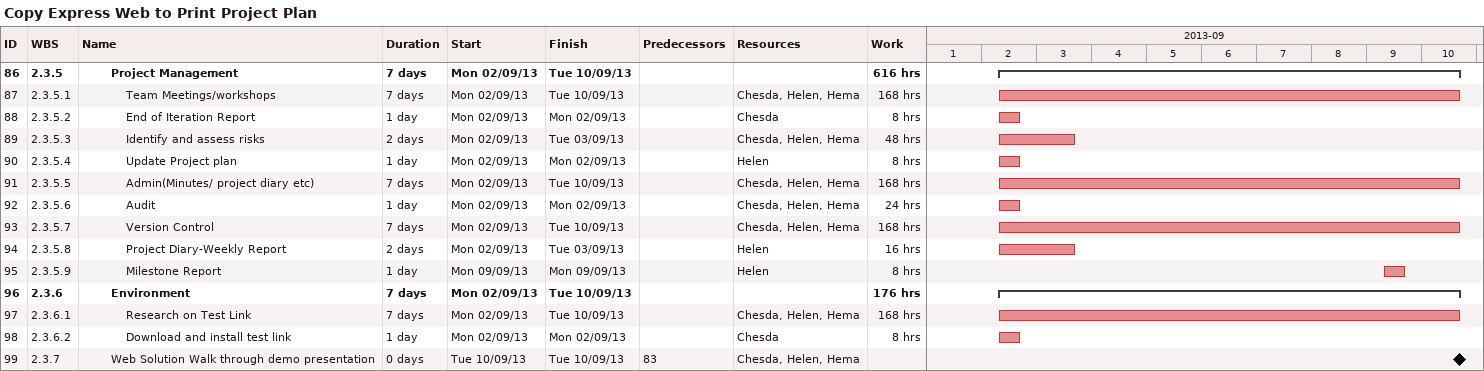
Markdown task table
Copy Express Web to Print Project Plan

| ID | WBS | Task | Duration | Start | Finish | Predecessors | Resources | Work (h) |
|---|---|---|---|---|---|---|---|---|
| 86 | 2.3.5 | **Project Management** | 7d | 2013-09-02 | 2013-09-10 |  |  | 616 |
| 87 | 2.3.5.1 | Team Meetings/workshops | 7d | 2013-09-02 | 2013-09-10 |  | Chesda, Helen, Hema | 168 |
| 88 | 2.3.5.2 | End of Iteration Report | 1d | 2013-09-02 | 2013-09-02 |  | Chesda | 8 |
| 89 | 2.3.5.3 | Identify and assess risks | 2d | 2013-09-02 | 2013-09-03 |  | Chesda, Helen, Hema | 48 |
| 90 | 2.3.5.4 | Update Project plan | 1d | 2013-09-02 | 2013-09-02 |  | Helen | 8 |
| 91 | 2.3.5.5 | Admin(Minutes/ project diary etc) | 7d | 2013-09-02 | 2013-09-10 |  | Chesda, Helen, Hema | 168 |
| 92 | 2.3.5.6 | Audit | 1d | 2013-09-02 | 2013-09-02 |  | Chesda, Helen, Hema | 24 |
| 93 | 2.3.5.7 | Version Control | 7d | 2013-09-02 | 2013-09-10 |  | Chesda, Helen, Hema | 168 |
| 94 | 2.3.5.8 | Project Diary-Weekly Report | 2d | 2013-09-02 | 2013-09-03 |  | Helen | 16 |
| 95 | 2.3.5.9 | Milestone Report | 1d | 2013-09-09 | 2013-09-09 |  | Helen | 8 |
| 96 | 2.3.6 | **Environment** | 7d | 2013-09-02 | 2013-09-10 |  |  | 176 |
| 97 | 2.3.6.1 | Research on Test Link | 7d | 2013-09-02 | 2013-09-10 |  | Chesda, Helen, Hema | 168 |
| 98 | 2.3.6.2 | Download and install test link | 1d | 2013-09-02 | 2013-09-02 |  | Chesda | 8 |
| 99 | 2.3.7 | Web Solution Walk through demo presentation | 0d | 2013-09-10 | 2013-09-10 | 83 | Chesda, Helen, Hema |  |
